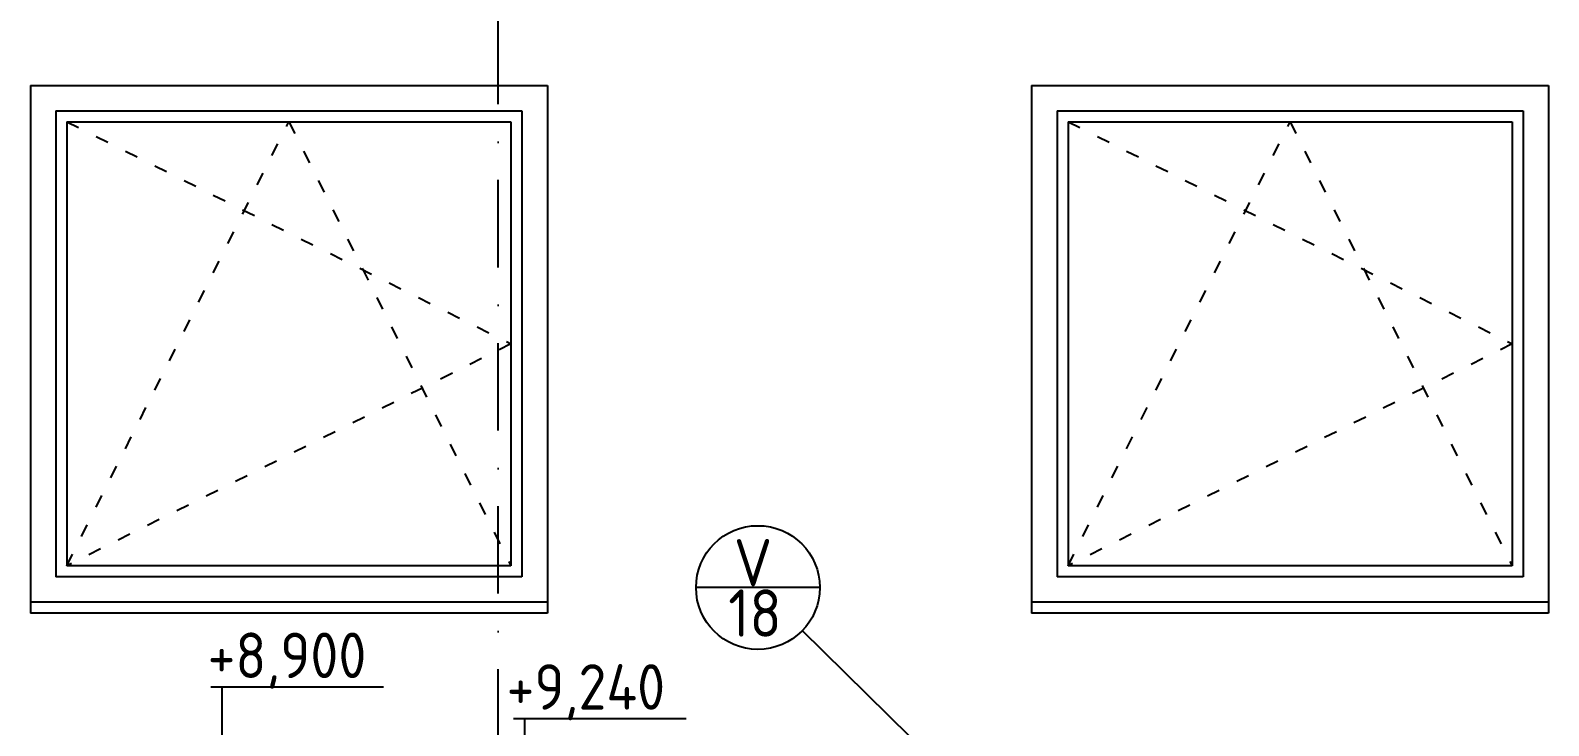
# Model space of a CAD drawing. Extents: x 3792242 to 5145247, y -1546315 to -1031918.
# Drawn here: x 3846293 to 3850463, y -1492139 to -1490229 of the extents above; entities that cross this region are included whole.
import ezdxf

# ---------------------------------------------------------------- set-up
doc = ezdxf.new("R2010")
doc.units = 0
doc.header["$MEASUREMENT"] = 0
doc.linetypes.add('ACAD_ISO03W100', pattern=[30, 12, -18])
doc.linetypes.add('BODKOCIARKOVANA_3', pattern=[5.6, 3, -1.3, 0, -1.3])
for name, color, linetype in [('OKNÁ', 143, 'CONTINUOUS'), ('osi', 253, 'CONTINUOUS'), ('TENKÁ', 7, 'CONTINUOUS')]:
    doc.layers.add(name, color=color, linetype=linetype)
doc.styles.add('STYLE1', font='isocp.shx')

msp = doc.modelspace()

# ---------------------------------------------------------------- linework, layer by layer
at = {"layer": 'OKNÁ'}
for p, q in [((3846392.693, -1490480.27), (3847612.693, -1490480.27)), ((3846392.693, -1490480.27), (3846392.693, -1491700.27)), ((3847612.693, -1490480.27), (3847612.693, -1491700.27)), ((3849142.693, -1490480.27), (3850362.693, -1490480.27)), ((3849142.693, -1490480.27), (3849142.693, -1491700.27)), ((3850362.693, -1490480.27), (3850362.693, -1491700.27)), ((3847612.693, -1491700.27), (3846392.693, -1491700.27)), ((3850362.693, -1491700.27), (3849142.693, -1491700.27))]:
    msp.add_line(p, q, dxfattribs=at)
at = {"layer": 'OKNÁ', "linetype": 'ACAD_ISO03W100', "ltscale": 3}
for p, q in [((3846392.693, -1490480.27), (3847612.693, -1491090.27)), ((3846392.693, -1491700.27), (3847002.693, -1490480.27)), ((3847002.693, -1490480.27), (3847612.693, -1491700.27)), ((3849142.693, -1490480.27), (3850362.693, -1491090.27)), ((3849142.693, -1491700.27), (3849752.693, -1490480.27)), ((3849752.693, -1490480.27), (3850362.693, -1491700.27)), ((3847612.693, -1491090.27), (3846392.693, -1491700.27)), ((3850362.693, -1491090.27), (3849142.693, -1491700.27))]:
    msp.add_line(p, q, dxfattribs=at)
at = {"layer": 'osi', "linetype": 'BODKOCIARKOVANA_3', "ltscale": 80}
msp.add_line((3847577.693, -1508356), (3847577.693, -1485946), dxfattribs=at)
at = {"layer": 'TENKÁ'}
for p, q in [((3846292.693, -1490380.27), (3847712.693, -1490380.27)), ((3846292.693, -1490380.27), (3846292.693, -1491830.27)), ((3847712.693, -1490380.27), (3847712.693, -1491830.27)), ((3849042.693, -1490380.27), (3850462.693, -1490380.27)), ((3849042.693, -1490380.27), (3849042.693, -1491830.27)), ((3850462.693, -1490380.27), (3850462.693, -1491830.27)), ((3846362.693, -1490450.27), (3847642.693, -1490450.27)), ((3846362.693, -1490450.27), (3846362.693, -1491730.27)), ((3847642.693, -1490450.27), (3847642.693, -1491730.27)), ((3849112.693, -1490450.27), (3850392.693, -1490450.27)), ((3849112.693, -1490450.27), (3849112.693, -1491730.27)), ((3850392.693, -1490450.27), (3850392.693, -1491730.27)), ((3847642.693, -1491730.27), (3846362.693, -1491730.27)), ((3850392.693, -1491730.27), (3849112.693, -1491730.27)), ((3847712.693, -1491800.27), (3846292.693, -1491800.27)), ((3850462.693, -1491800.27), (3849042.693, -1491800.27)), ((3847712.693, -1491830.27), (3846292.693, -1491830.27)), ((3850462.693, -1491830.27), (3849042.693, -1491830.27)), ((3848708.705, -1492169.666), (3848412.932, -1491878.153))]:
    msp.add_line(p, q, dxfattribs=at)
at = {"layer": 'TENKÁ', "ltscale": 0.25}
msp.add_line((3848460.943, -1491759.752), (3848120.943, -1491759.752), dxfattribs=at)
at = {"layer": 'TENKÁ', "linetype": 'ByBlock', "ltscale": 0.25}
for p, q in [((3847262.457, -1492033.73), (3846788.559, -1492033.73)), ((3846818.152, -1492033.73), (3846818.152, -1492461.5)), ((3848093.998, -1492120.27), (3847620.099, -1492120.27)), ((3847649.693, -1492120.27), (3847649.693, -1492520.27))]:
    msp.add_line(p, q, dxfattribs=at)
at = {"layer": 'TENKÁ', "ltscale": 0.25}
msp.add_circle((3848290.943, -1491759.752), 170, dxfattribs=at)

# ---------------------------------------------------------------- texts
at = {"layer": 'TENKÁ', "style": 'STYLE1'}
for s, p in [('V', (3848224.913, -1491756.252)), ('18', (3848209.413, -1491894.889))]:
    msp.add_text(s, height=130, dxfattribs=at).set_placement(p)
at = {"layer": 'TENKÁ', "ltscale": 0.25, "style": 'STYLE1'}
for s, p in [('+8,900', (3846779.495, -1492008.403)), ('+9,240', (3847600.582, -1492095.249))]:
    msp.add_text(s, height=125, dxfattribs=at).set_placement(p)

doc.saveas('drawing.dxf')
